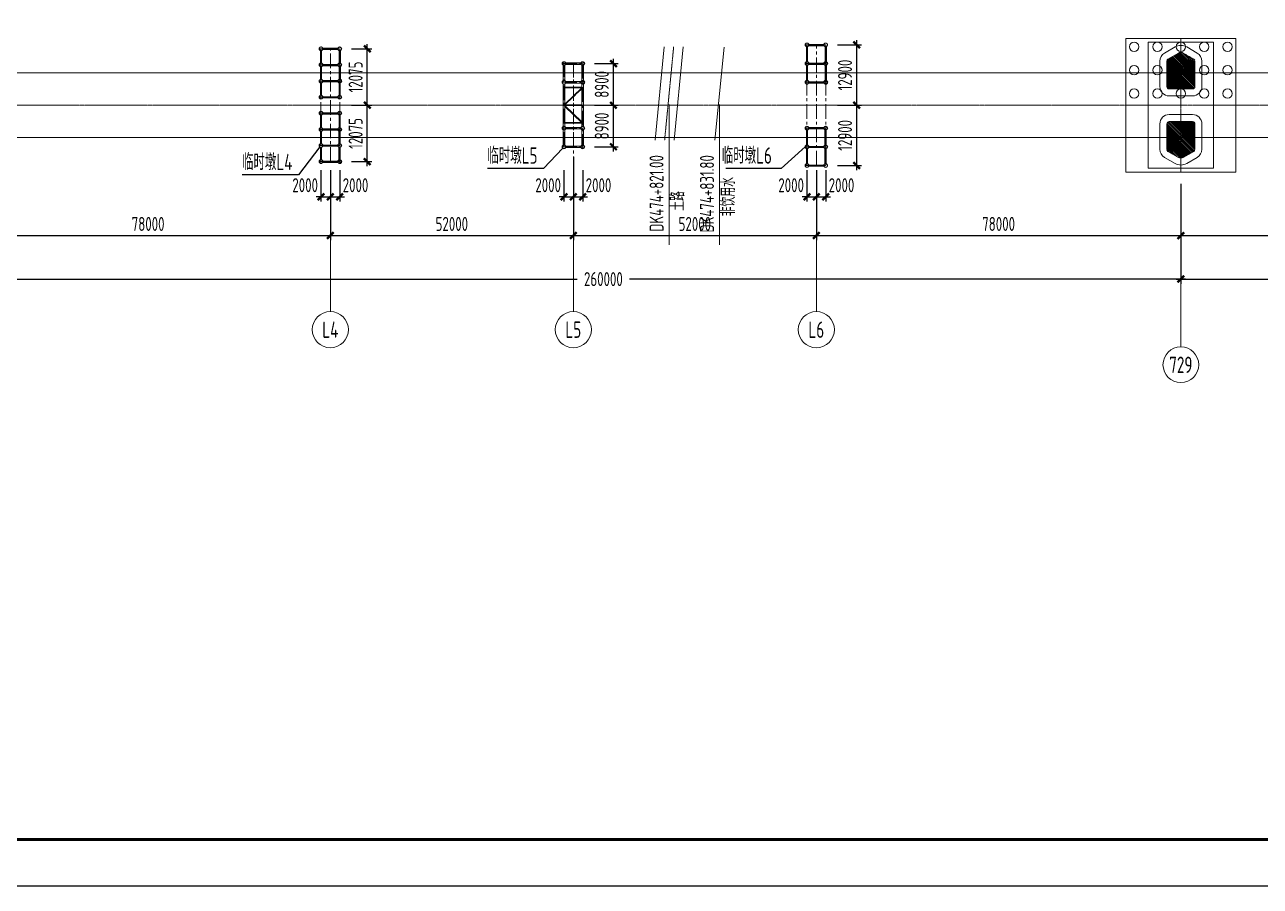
# Model space of a CAD drawing. Extents: x -2876908 to 633791, y -1383861 to 872234.
# Drawn here: x -1131223 to -866821, y 278234 to 462546 of the extents above; entities that cross this region are included whole.
import ezdxf
from ezdxf.enums import TextEntityAlignment as Align

# ---------------------------------------------------------------- set-up
doc = ezdxf.new("R2010")
doc.units = 0
doc.header["$LTSCALE"] = 5
doc.header["$MEASUREMENT"] = 0
doc.linetypes.add('CENTER', pattern=[2, 1.25, -0.25, 0.25, -0.25])
doc.linetypes.add('DASHED', pattern=[0.75, 0.5, -0.25])
doc.layers.get('0').update_dxf_attribs({"linetype": 'CONTINUOUS', "lineweight": 25})
doc.layers.get('DEFPOINTS').update_dxf_attribs({"color": 35, "linetype": 'CONTINUOUS', "lineweight": 13})
for name, color, linetype, lineweight in [('1粗实线', 1, 'CONTINUOUS', 30), ('3中心线', 6, 'CENTER', 18), ('4虚线', 2, 'DASHED', 18), ('5标注', 3, 'CONTINUOUS', 15), ('6文本', 7, 'CONTINUOUS', 15), ('7边界线', 8, 'CONTINUOUS', 15), ('8轮廓线', 4, 'CONTINUOUS', 15), ('DIM', 3, 'CONTINUOUS', 0), ('HFZT', 5, 'CONTINUOUS', 15)]:
    doc.layers.add(name, color=color, linetype=linetype, lineweight=lineweight)
doc.layers.add('M_Prof', color=2, linetype='CONTINUOUS')
doc.styles.add('TSSD_Dimension', font='tssdeng.shx', dxfattribs={"width": 0.7, "bigfont": 'hztxt.shx'})
doc.styles.add('TSSD_NORM', font='tssdeng.shx', dxfattribs={"width": 0.7, "bigfont": 'hztxt.shx'})
doc.dimstyles.new('TSSD_100_100', dxfattribs={"dimtxt": 300, "dimasz": 100, "dimexe": 100, "dimexo": 250, "dimgap": 100, "dimtad": 1, "dimdec": 0, "dimzin": 0, "dimdsep": 46, "dimtxsty": 'TSSD_Dimension', "dimblk": 'ARCHTICK', "dimblk1": 'ARCHTICK', "dimblk2": 'ARCHTICK', "dimcen": 0, "dimdle": 100, "dimclrt": 7, "dimadec": 0, "dimazin": 0, "dimtfac": 1, "dimtdec": 0, "dimtix": 1, "dimtmove": 2, "dimatfit": 3, "dimfxl": 1, "dimtolj": 1, "dimtzin": 0, "dimarcsym": 0})

# ---------------------------------------------------------------- blocks, each defined once
blk = doc.blocks.new('图框')
blk.add_line((81210, -10000), (-1573790, -10000))
at = {"color": 7, "linetype": 'Continuous'}
blk.add_lwpolyline([(-1598790, -10000), (-1598790, 287000), (81210, 287000), (81210, -10000), (-1598790, -10000)], dxfattribs=at)
at = {"layer": '1粗实线', "color": 7, "linetype": 'Continuous', "const_width": 600}
blk.add_lwpolyline([(-1573790, 0), (-1573790, 277000), (71210, 277000), (71210, 0), (-1573790, 0)], dxfattribs=at)
at = {"layer": 'HFZT', "color": 2, "style": 'TSSD_NORM', "width": 0.7}
for tag, height, p in [('比例尺', 2500, (63962, 21000)), ('图号', 2500, (36224, 7000)), ('日期', 2500, (63962, 7000)), ('图名', 4000, (-19528, 4250))]:
    blk.add_attdef(tag, text='', height=height, dxfattribs=at).set_placement(p, align=Align.MIDDLE)
blk = doc.blocks.new('平面图')
at = {"layer": '7边界线', "ltscale": 5}
h = blk.add_hatch(dxfattribs=at)
h.set_pattern_fill('ANSI31', color=256, scale=2000, angle=-90)
h.set_pattern_definition([(315, (-1722605.12, 608318.16), (176.776695, 176.776695), [])])
h.paths.add_polyline_path([(-748295, -4003, 0.4142136), (-748795, -3503), (-753795, -3503, 0.4142136), (-754295, -4003), (-754295, -9437, 0.2679751), (-754045, -9870), (-751795, -11169, 0.2679233), (-750795, -11169), (-748545, -9870, 0.2679492), (-748295, -9437)])
h.paths.add_polyline_path([(-754295, 3997, 0.4142136), (-753795, 3497), (-748795, 3497, 0.4142136), (-748295, 3997), (-748295, 9431, 0.2679492), (-748545, 9864), (-750795, 11163, 0.2679233), (-751795, 11163), (-754045, 9864, 0.2679751), (-754295, 9431)])
at = {"layer": '3中心线'}
for p, q in [((-751295, 14297), (-751295, -14303)), ((-861760, -7453), (-859831, 12453))]:
    blk.add_line(p, q, dxfattribs=at)
blk.add_lwpolyline([(-1432236, 0), (212764, 0)], dxfattribs=at)
at = {"layer": '7边界线'}
for p, q in [((-863769, -7453), (-861840, 12453)), ((-859750, -7453), (-857822, 12453)), ((-850984, -7451), (-849006, 12451)), ((-754795, 11163), (-752545, 12462)), ((-754795, 11163), (-752545, 12462)), ((-754045, 9864), (-751795, 11163)), ((-748545, 9864), (-750795, 11163)), ((-747795, 11163), (-750045, 12462)), ((-747795, 11163), (-750045, 12462)), ((-755795, 9431), (-755795, 3997)), ((-755795, 9431), (-755795, 3997)), ((-754295, 9431), (-754295, 3997)), ((-748295, 9431), (-748295, 3997)), ((-746795, 9431), (-746795, 3997)), ((-746795, 9431), (-746795, 3997)), ((-753795, 3497), (-748795, 3497)), ((-860795, -29874), (-860795, 126)), ((-849995, -29874), (-849995, 126)), ((-753795, 1997), (-748795, 1997)), ((-753795, 1997), (-748795, 1997)), ((-753795, -2003), (-748795, -2003)), ((-753795, -2003), (-748795, -2003)), ((-755795, -9437), (-755795, -4003)), ((-755795, -9437), (-755795, -4003)), ((-754295, -9437), (-754295, -4003)), ((-753795, -3503), (-748795, -3503)), ((-748295, -9437), (-748295, -4003)), ((-746795, -9437), (-746795, -4003)), ((-746795, -9437), (-746795, -4003)), ((-754045, -9870), (-751795, -11169)), ((-748545, -9870), (-750795, -11169)), ((-754795, -11170), (-752545, -12468)), ((-754795, -11170), (-752545, -12468)), ((-747795, -11169), (-750045, -12468)), ((-747795, -11169), (-750045, -12468))]:
    blk.add_line(p, q, dxfattribs=at)
blk.add_lwpolyline([(-763095, 14297), (-763095, -14303), (-739495, -14303), (-739495, 14297), (-763095, 14297)], dxfattribs=at)
blk.add_lwpolyline([(-758295, 13497), (-744295, 13497), (-744295, -13503), (-758295, -13503)], close=True, dxfattribs=at)
for centre in [(-761295, 12497), (-756295, 12497), (-751295, 12497), (-746295, 12497), (-741295, 12497), (-761295, 7497), (-756295, 7497), (-751295, 7497), (-746295, 7497), (-741295, 7497), (-761295, 2497), (-756295, 2497), (-751295, 2497), (-746295, 2497), (-741295, 2497)]:
    blk.add_circle(centre, 1000, dxfattribs=at)
for centre, radius, start, end in [((-753795, 9431), 2000, 119.99446, 180), ((-753795, 9431), 2000, 119.99446, 180), ((-751295, 10297), 2500, 60, 119.99446), ((-751295, 10297), 2500, 60, 119.99446), ((-751295, 10297), 1000, 60, 119.99446), ((-748795, 9431), 2000, 0, 60), ((-753795, 9431), 500, 119.99446, 180), ((-748795, 9431), 500, 0, 60), ((-753795, 3997), 2000, 180, 270), ((-753795, 3997), 2000, 180, 270), ((-753795, 3997), 500, 180, 270), ((-748795, 3997), 500, 270, 0), ((-748795, 3997), 2000, 270, 0), ((-748795, 3997), 2000, 270, 0), ((-753795, -4003), 2000, 90, 180), ((-753795, -4003), 2000, 90, 180), ((-748795, -4003), 2000, 0, 90), ((-748795, -4003), 2000, 0, 90), ((-753795, -4003), 500, 90, 180), ((-748795, -4003), 500, 0, 90), ((-753795, -9437), 2000, 180, 240.00554), ((-753795, -9437), 2000, 180, 240.00554), ((-753795, -9437), 500, 180, 240.00554), ((-748795, -9437), 500, 300, 0), ((-748795, -9437), 2000, 300, 0), ((-748795, -9437), 2000, 300, 0), ((-751295, -10303), 2500, 240.00554, 300), ((-751295, -10303), 2500, 240.00554, 300), ((-751295, -10303), 1000, 240.00554, 300)]:
    blk.add_arc(centre, radius, start, end, dxfattribs=at)
at = {"layer": '8轮廓线'}
for points in [[(-1432236, 6900), (212764, 6900)], [(-1432236, -6900), (212764, -6900)]]:
    blk.add_lwpolyline(points, dxfattribs=at)
at = {"layer": '7边界线', "style": 'TSSD_NORM', "width": 0.7}
for s, p in [('DK474+821.00', (-861095, -10673)), ('DK474+831.80', (-850295, -10673))]:
    blk.add_text(s, height=3000, rotation=90, dxfattribs=at).set_placement(p, align=Align.BOTTOM_RIGHT)
for s, p in [('非饮用水', (-849695, -15371)), ('土路', (-860495, -18384))]:
    blk.add_text(s, height=3000, rotation=90, dxfattribs=at).set_placement(p, align=Align.TOP_RIGHT)
blk = doc.blocks.new('_ArchTick')
at = {"color": 0, "linetype": 'ByBlock', "const_width": 0.5}
blk.add_lwpolyline([(-0.71, -0.71), (0.71, 0.71)], dxfattribs=at)
blk = doc.blocks.new('*D59')
at = {"layer": 'DEFPOINTS', "color": 0, "transparency": 16777216}
for p in [(-1065821, 433802, 40), (-1143821, 431025), (-1065821, 417425)]:
    blk.add_point(p, dxfattribs=at)
at = {"layer": 'DIM', "color": 0, "lineweight": -2, "transparency": 16777216}
for p, q in [((-1065821, 431302), (-1065821, 416425)), ((-1144821, 417425), (-1064821, 417425))]:
    blk.add_line(p, q, dxfattribs=at)
at = {"layer": 'DIM', "color": 0, "linetype": 'ByBlock', "lineweight": -2, "transparency": 16777216}
blk.add_line((-1143821, 428525), (-1143821, 416425), dxfattribs=at)
at = {"layer": 'DIM', "color": 0, "lineweight": -2, "transparency": 16777216, "xscale": 1000, "yscale": 1000, "zscale": 1000, "rotation": 180}
blk.add_blockref('_ArchTick', (-1143821, 417425), dxfattribs=at)
at = {"layer": 'DIM', "color": 0, "lineweight": -2, "transparency": 16777216, "xscale": 1000, "yscale": 1000, "zscale": 1000}
blk.add_blockref('_ArchTick', (-1065821, 417425), dxfattribs=at)
at = {"layer": 'DIM', "color": 7, "transparency": 16777216, "insert": (-1104821, 419925), "char_height": 3000, "attachment_point": 5, "style": 'TSSD_Dimension'}
blk.add_mtext('\\A1;78000', dxfattribs=at)
blk = doc.blocks.new('*D60')
at = {"layer": 'DEFPOINTS', "color": 0, "transparency": 16777216}
for p in [(-1013821, 436802, 40), (-1065821, 433802, 40), (-1013821, 417425)]:
    blk.add_point(p, dxfattribs=at)
at = {"layer": 'DIM', "color": 0, "lineweight": -2, "transparency": 16777216}
for p, q in [((-1013821, 434302), (-1013821, 416425)), ((-1066821, 417425), (-1012821, 417425))]:
    blk.add_line(p, q, dxfattribs=at)
at = {"layer": 'DIM', "color": 0, "linetype": 'ByBlock', "lineweight": -2, "transparency": 16777216}
blk.add_line((-1065821, 431302), (-1065821, 416425), dxfattribs=at)
at = {"layer": 'DIM', "color": 0, "lineweight": -2, "transparency": 16777216, "xscale": 1000, "yscale": 1000, "zscale": 1000, "rotation": 180}
blk.add_blockref('_ArchTick', (-1065821, 417425), dxfattribs=at)
at = {"layer": 'DIM', "color": 0, "lineweight": -2, "transparency": 16777216, "xscale": 1000, "yscale": 1000, "zscale": 1000}
blk.add_blockref('_ArchTick', (-1013821, 417425), dxfattribs=at)
at = {"layer": 'DIM', "color": 7, "transparency": 16777216, "insert": (-1039821, 419925), "char_height": 3000, "attachment_point": 5, "style": 'TSSD_Dimension'}
blk.add_mtext('\\A1;52000', dxfattribs=at)
blk = doc.blocks.new('*D61')
at = {"layer": 'DEFPOINTS', "color": 0, "transparency": 16777216}
for p in [(-1013821, 436802, 40), (-961821, 432305, 40), (-961821, 417425)]:
    blk.add_point(p, dxfattribs=at)
at = {"layer": 'DIM', "color": 0, "linetype": 'ByBlock', "lineweight": -2, "transparency": 16777216}
blk.add_line((-1013821, 434302), (-1013821, 416425), dxfattribs=at)
at = {"layer": 'DIM', "color": 0, "lineweight": -2, "transparency": 16777216}
for p, q in [((-961821, 429805), (-961821, 416425)), ((-1014821, 417425), (-960821, 417425))]:
    blk.add_line(p, q, dxfattribs=at)
at = {"layer": 'DIM', "color": 0, "lineweight": -2, "transparency": 16777216, "xscale": 1000, "yscale": 1000, "zscale": 1000, "rotation": 180}
blk.add_blockref('_ArchTick', (-1013821, 417425), dxfattribs=at)
at = {"layer": 'DIM', "color": 0, "lineweight": -2, "transparency": 16777216, "xscale": 1000, "yscale": 1000, "zscale": 1000}
blk.add_blockref('_ArchTick', (-961821, 417425), dxfattribs=at)
at = {"layer": 'DIM', "color": 7, "transparency": 16777216, "insert": (-987821, 419925), "char_height": 3000, "attachment_point": 5, "style": 'TSSD_Dimension'}
blk.add_mtext('\\A1;52000', dxfattribs=at)
blk = doc.blocks.new('*D62')
at = {"layer": 'DEFPOINTS', "color": 0, "transparency": 16777216}
for p in [(-961821, 432305, 40), (-883821, 431025), (-883821, 417425)]:
    blk.add_point(p, dxfattribs=at)
at = {"layer": 'DIM', "color": 0, "linetype": 'ByBlock', "lineweight": -2, "transparency": 16777216}
blk.add_line((-961821, 429805), (-961821, 416425), dxfattribs=at)
at = {"layer": 'DIM', "color": 0, "lineweight": -2, "transparency": 16777216}
for p, q in [((-883821, 428525), (-883821, 416425)), ((-962821, 417425), (-882821, 417425))]:
    blk.add_line(p, q, dxfattribs=at)
at = {"layer": 'DIM', "color": 0, "lineweight": -2, "transparency": 16777216, "xscale": 1000, "yscale": 1000, "zscale": 1000, "rotation": 180}
blk.add_blockref('_ArchTick', (-961821, 417425), dxfattribs=at)
at = {"layer": 'DIM', "color": 0, "lineweight": -2, "transparency": 16777216, "xscale": 1000, "yscale": 1000, "zscale": 1000}
blk.add_blockref('_ArchTick', (-883821, 417425), dxfattribs=at)
at = {"layer": 'DIM', "color": 7, "transparency": 16777216, "insert": (-922821, 419925), "char_height": 3000, "attachment_point": 5, "style": 'TSSD_Dimension'}
blk.add_mtext('\\A1;78000', dxfattribs=at)
blk = doc.blocks.new('*D63')
at = {"layer": 'DEFPOINTS', "color": 0, "transparency": 16777216}
for p in [(-883821, 431025), (-805821, 432305), (-805821, 417425)]:
    blk.add_point(p, dxfattribs=at)
at = {"layer": 'DIM', "color": 0, "linetype": 'ByBlock', "lineweight": -2, "transparency": 16777216}
blk.add_line((-883821, 428525), (-883821, 416425), dxfattribs=at)
at = {"layer": 'DIM', "color": 0, "lineweight": -2, "transparency": 16777216}
for p, q in [((-805821, 429805), (-805821, 416425)), ((-884821, 417425), (-804821, 417425))]:
    blk.add_line(p, q, dxfattribs=at)
at = {"layer": 'DIM', "color": 0, "lineweight": -2, "transparency": 16777216, "xscale": 1000, "yscale": 1000, "zscale": 1000, "rotation": 180}
blk.add_blockref('_ArchTick', (-883821, 417425), dxfattribs=at)
at = {"layer": 'DIM', "color": 0, "lineweight": -2, "transparency": 16777216, "xscale": 1000, "yscale": 1000, "zscale": 1000}
blk.add_blockref('_ArchTick', (-805821, 417425), dxfattribs=at)
at = {"layer": 'DIM', "color": 7, "transparency": 16777216, "insert": (-844821, 419925), "char_height": 3000, "attachment_point": 5, "style": 'TSSD_Dimension'}
blk.add_mtext('\\A1;78000', dxfattribs=at)
blk = doc.blocks.new('*D78')
at = {"layer": 'DEFPOINTS', "color": 0, "transparency": 16777216}
for p in [(-1143821, 431020), (-883821, 431025), (-883821, 408125)]:
    blk.add_point(p, dxfattribs=at)
at = {"layer": 'DIM', "color": 0, "linetype": 'ByBlock', "lineweight": -2, "transparency": 16777216}
blk.add_line((-1143821, 428520), (-1143821, 407125), dxfattribs=at)
at = {"layer": 'DIM', "color": 0, "lineweight": -2, "transparency": 16777216}
for p, q in [((-883821, 428525), (-883821, 407125)), ((-1144821, 408125), (-1012997, 408125)), ((-882821, 408125), (-1001789, 408125))]:
    blk.add_line(p, q, dxfattribs=at)
at = {"layer": 'DIM', "color": 0, "lineweight": -2, "transparency": 16777216, "xscale": 1000, "yscale": 1000, "zscale": 1000, "rotation": 180}
blk.add_blockref('_ArchTick', (-1143821, 408125), dxfattribs=at)
at = {"layer": 'DIM', "color": 0, "lineweight": -2, "transparency": 16777216, "xscale": 1000, "yscale": 1000, "zscale": 1000}
blk.add_blockref('_ArchTick', (-883821, 408125), dxfattribs=at)
at = {"layer": 'DIM', "color": 7, "transparency": 16777216, "insert": (-1007393, 408125), "char_height": 3000, "attachment_point": 5, "style": 'TSSD_Dimension'}
blk.add_mtext('\\A1;260000', dxfattribs=at)
blk = doc.blocks.new('*D79')
at = {"layer": 'DEFPOINTS', "color": 0, "transparency": 16777216}
for p in [(-883821, 431025), (-623821, 431025), (-623821, 408125)]:
    blk.add_point(p, dxfattribs=at)
at = {"layer": 'DIM', "color": 0, "linetype": 'ByBlock', "lineweight": -2, "transparency": 16777216}
blk.add_line((-883821, 428525), (-883821, 407125), dxfattribs=at)
at = {"layer": 'DIM', "color": 0, "lineweight": -2, "transparency": 16777216}
for p, q in [((-623821, 428525), (-623821, 407125)), ((-884821, 408125), (-752643, 408125)), ((-622821, 408125), (-741435, 408125))]:
    blk.add_line(p, q, dxfattribs=at)
at = {"layer": 'DIM', "color": 0, "lineweight": -2, "transparency": 16777216, "xscale": 1000, "yscale": 1000, "zscale": 1000, "rotation": 180}
blk.add_blockref('_ArchTick', (-883821, 408125), dxfattribs=at)
at = {"layer": 'DIM', "color": 0, "lineweight": -2, "transparency": 16777216, "xscale": 1000, "yscale": 1000, "zscale": 1000}
blk.add_blockref('_ArchTick', (-623821, 408125), dxfattribs=at)
at = {"layer": 'DIM', "color": 7, "transparency": 16777216, "insert": (-747039, 408125), "char_height": 3000, "attachment_point": 5, "style": 'TSSD_Dimension'}
blk.add_mtext('\\A1;260000', dxfattribs=at)
blk = doc.blocks.new('f32r')
blk.add_circle((619330, -13991), 3821)
at = {"layer": '5标注'}
blk.add_line((619330, 3400), (619330, -10170), dxfattribs=at)
at = {"layer": '6文本', "style": 'TSSD_NORM', "width": 0.7}
blk.add_text('729', height=3500, dxfattribs=at).set_placement((619330, -14005), align=Align.MIDDLE_CENTER)
blk = doc.blocks.new('F3T')
at = {"layer": '5标注'}
for p, q in [((-996808, 14863), (-996808, -408)), ((-944808, 14863), (-944808, -408)), ((-892808, 14863), (-892808, -408))]:
    blk.add_line(p, q, dxfattribs=at)
for centre in [(-996808, -4271), (-944808, -4271), (-892808, -4271)]:
    blk.add_circle(centre, 3863, dxfattribs=at)
at = {"layer": '5标注', "style": 'TSSD_NORM', "width": 0.7}
for s, p in [('L4', (-996808, -4278)), ('L5', (-944808, -4278)), ('L6', (-892808, -4278))]:
    blk.add_text(s, height=3500, dxfattribs=at).set_placement(p, align=Align.MIDDLE_CENTER)
blk = doc.blocks.new('*D1831')
at = {"layer": 'DEFPOINTS', "color": 0, "transparency": 16777216}
for p in [(-1015821, 433928), (-1013821, 433928), (-1013821, 425712)]:
    blk.add_point(p, dxfattribs=at)
at = {"layer": 'DIM', "color": 0, "linetype": 'ByBlock', "lineweight": -2, "transparency": 16777216}
blk.add_line((-1015821, 431428), (-1015821, 424712), dxfattribs=at)
at = {"layer": 'DIM', "color": 0, "lineweight": -2, "transparency": 16777216}
for p, q in [((-1013821, 431428), (-1013821, 424712)), ((-1015821, 425712), (-1016821, 425712)), ((-1015821, 425712), (-1013821, 425712)), ((-1013821, 425712), (-1012821, 425712))]:
    blk.add_line(p, q, dxfattribs=at)
at = {"layer": 'DIM', "color": 0, "lineweight": -2, "transparency": 16777216, "xscale": 1000, "yscale": 1000, "zscale": 1000}
blk.add_blockref('_ArchTick', (-1015821, 425712), dxfattribs=at)
at = {"layer": 'DIM', "color": 0, "lineweight": -2, "transparency": 16777216, "xscale": 1000, "yscale": 1000, "zscale": 1000, "rotation": 180}
blk.add_blockref('_ArchTick', (-1013821, 425712), dxfattribs=at)
at = {"layer": 'DIM', "color": 7, "transparency": 16777216, "insert": (-1019210, 428212), "char_height": 3000, "attachment_point": 5, "style": 'TSSD_Dimension'}
blk.add_mtext('\\A1;2000', dxfattribs=at)
blk = doc.blocks.new('*D1832')
at = {"layer": 'DEFPOINTS', "color": 0, "transparency": 16777216}
for p in [(-1013821, 433928), (-1011821, 433928), (-1011821, 425712)]:
    blk.add_point(p, dxfattribs=at)
at = {"layer": 'DIM', "color": 0, "linetype": 'ByBlock', "lineweight": -2, "transparency": 16777216}
blk.add_line((-1013821, 431428), (-1013821, 424712), dxfattribs=at)
at = {"layer": 'DIM', "color": 0, "lineweight": -2, "transparency": 16777216}
for p, q in [((-1011821, 431428), (-1011821, 424712)), ((-1014821, 425712), (-1010821, 425712))]:
    blk.add_line(p, q, dxfattribs=at)
at = {"layer": 'DIM', "color": 0, "lineweight": -2, "transparency": 16777216, "xscale": 1000, "yscale": 1000, "zscale": 1000, "rotation": 180}
blk.add_blockref('_ArchTick', (-1013821, 425712), dxfattribs=at)
at = {"layer": 'DIM', "color": 0, "lineweight": -2, "transparency": 16777216, "xscale": 1000, "yscale": 1000, "zscale": 1000}
blk.add_blockref('_ArchTick', (-1011821, 425712), dxfattribs=at)
at = {"layer": 'DIM', "color": 7, "transparency": 16777216, "insert": (-1008433, 428212), "char_height": 3000, "attachment_point": 5, "style": 'TSSD_Dimension'}
blk.add_mtext('\\A1;2000', dxfattribs=at)
blk = doc.blocks.new('*D1838')
at = {"layer": 'DEFPOINTS', "color": 0, "transparency": 16777216}
for p in [(-1011821, 445328), (-1005233, 445328), (-1011821, 436428)]:
    blk.add_point(p, dxfattribs=at)
at = {"layer": 'DIM', "color": 0, "lineweight": -2, "transparency": 16777216}
for p, q in [((-1009321, 445328), (-1004233, 445328)), ((-1005233, 435428), (-1005233, 446328))]:
    blk.add_line(p, q, dxfattribs=at)
at = {"layer": 'DIM', "color": 0, "linetype": 'ByBlock', "lineweight": -2, "transparency": 16777216}
blk.add_line((-1009321, 436428), (-1004233, 436428), dxfattribs=at)
at = {"layer": 'DIM', "color": 0, "lineweight": -2, "transparency": 16777216, "xscale": 1000, "yscale": 1000, "zscale": 1000}
for p, rotation in [((-1005233, 445328), 90), ((-1005233, 436428), 270)]:
    blk.add_blockref('_ArchTick', p, dxfattribs=dict(at, rotation=rotation))
at = {"layer": 'DIM', "color": 7, "transparency": 16777216, "insert": (-1007733, 440878), "char_height": 3000, "attachment_point": 5, "rotation": 90, "style": 'TSSD_Dimension'}
blk.add_mtext('\\A1;8900', dxfattribs=at)
blk = doc.blocks.new('*D1839')
at = {"layer": 'DEFPOINTS', "color": 0, "transparency": 16777216}
for p in [(-1011821, 454228), (-1005233, 454228), (-1011821, 445328)]:
    blk.add_point(p, dxfattribs=at)
at = {"layer": 'DIM', "color": 0, "lineweight": -2, "transparency": 16777216}
for p, q in [((-1005233, 444328), (-1005233, 455228)), ((-1009321, 454228), (-1004233, 454228))]:
    blk.add_line(p, q, dxfattribs=at)
at = {"layer": 'DIM', "color": 0, "linetype": 'ByBlock', "lineweight": -2, "transparency": 16777216}
blk.add_line((-1009321, 445328), (-1004233, 445328), dxfattribs=at)
at = {"layer": 'DIM', "color": 0, "lineweight": -2, "transparency": 16777216, "xscale": 1000, "yscale": 1000, "zscale": 1000}
for p, rotation in [((-1005233, 454228), 90), ((-1005233, 445328), 270)]:
    blk.add_blockref('_ArchTick', p, dxfattribs=dict(at, rotation=rotation))
at = {"layer": 'DIM', "color": 7, "transparency": 16777216, "insert": (-1007733, 449778), "char_height": 3000, "attachment_point": 5, "rotation": 90, "style": 'TSSD_Dimension'}
blk.add_mtext('\\A1;8900', dxfattribs=at)
blk = doc.blocks.new('*D1857')
at = {"layer": 'DEFPOINTS', "color": 0, "transparency": 16777216}
for p in [(-959821, 445328), (-953183, 445328), (-959821, 432428)]:
    blk.add_point(p, dxfattribs=at)
at = {"layer": 'DIM', "color": 0, "lineweight": -2, "transparency": 16777216}
for p, q in [((-957321, 445328), (-952183, 445328)), ((-953183, 431428), (-953183, 446328))]:
    blk.add_line(p, q, dxfattribs=at)
at = {"layer": 'DIM', "color": 0, "linetype": 'ByBlock', "lineweight": -2, "transparency": 16777216}
blk.add_line((-957321, 432428), (-952183, 432428), dxfattribs=at)
at = {"layer": 'DIM', "color": 0, "lineweight": -2, "transparency": 16777216, "xscale": 1000, "yscale": 1000, "zscale": 1000}
for p, rotation in [((-953183, 445328), 90), ((-953183, 432428), 270)]:
    blk.add_blockref('_ArchTick', p, dxfattribs=dict(at, rotation=rotation))
at = {"layer": 'DIM', "color": 7, "transparency": 16777216, "insert": (-955683, 438878), "char_height": 3000, "attachment_point": 5, "rotation": 90, "style": 'TSSD_Dimension'}
blk.add_mtext('\\A1;12900', dxfattribs=at)
blk = doc.blocks.new('*D1858')
at = {"layer": 'DEFPOINTS', "color": 0, "transparency": 16777216}
for p in [(-959821, 458228), (-953183, 458228), (-959821, 445328)]:
    blk.add_point(p, dxfattribs=at)
at = {"layer": 'DIM', "color": 0, "lineweight": -2, "transparency": 16777216}
for p, q in [((-957321, 458228), (-952183, 458228)), ((-953183, 444328), (-953183, 459228))]:
    blk.add_line(p, q, dxfattribs=at)
at = {"layer": 'DIM', "color": 0, "linetype": 'ByBlock', "lineweight": -2, "transparency": 16777216}
blk.add_line((-957321, 445328), (-952183, 445328), dxfattribs=at)
at = {"layer": 'DIM', "color": 0, "lineweight": -2, "transparency": 16777216, "xscale": 1000, "yscale": 1000, "zscale": 1000}
for p, rotation in [((-953183, 458228), 90), ((-953183, 445328), 270)]:
    blk.add_blockref('_ArchTick', p, dxfattribs=dict(at, rotation=rotation))
at = {"layer": 'DIM', "color": 7, "transparency": 16777216, "insert": (-955683, 451778), "char_height": 3000, "attachment_point": 5, "rotation": 90, "style": 'TSSD_Dimension'}
blk.add_mtext('\\A1;12900', dxfattribs=at)
blk = doc.blocks.new('*D1859')
at = {"layer": 'DEFPOINTS', "color": 0, "transparency": 16777216}
for p in [(-963821, 433928), (-961821, 433928), (-961821, 425712)]:
    blk.add_point(p, dxfattribs=at)
at = {"layer": 'DIM', "color": 0, "linetype": 'ByBlock', "lineweight": -2, "transparency": 16777216}
blk.add_line((-963821, 431428), (-963821, 424712), dxfattribs=at)
at = {"layer": 'DIM', "color": 0, "lineweight": -2, "transparency": 16777216}
for p, q in [((-961821, 431428), (-961821, 424712)), ((-963821, 425712), (-964821, 425712)), ((-963821, 425712), (-961821, 425712)), ((-961821, 425712), (-960821, 425712))]:
    blk.add_line(p, q, dxfattribs=at)
at = {"layer": 'DIM', "color": 0, "lineweight": -2, "transparency": 16777216, "xscale": 1000, "yscale": 1000, "zscale": 1000}
blk.add_blockref('_ArchTick', (-963821, 425712), dxfattribs=at)
at = {"layer": 'DIM', "color": 0, "lineweight": -2, "transparency": 16777216, "xscale": 1000, "yscale": 1000, "zscale": 1000, "rotation": 180}
blk.add_blockref('_ArchTick', (-961821, 425712), dxfattribs=at)
at = {"layer": 'DIM', "color": 7, "transparency": 16777216, "insert": (-967210, 428212), "char_height": 3000, "attachment_point": 5, "style": 'TSSD_Dimension'}
blk.add_mtext('\\A1;2000', dxfattribs=at)
blk = doc.blocks.new('*D1860')
at = {"layer": 'DEFPOINTS', "color": 0, "transparency": 16777216}
for p in [(-961821, 433928), (-959821, 433928), (-959821, 425712)]:
    blk.add_point(p, dxfattribs=at)
at = {"layer": 'DIM', "color": 0, "linetype": 'ByBlock', "lineweight": -2, "transparency": 16777216}
blk.add_line((-961821, 431428), (-961821, 424712), dxfattribs=at)
at = {"layer": 'DIM', "color": 0, "lineweight": -2, "transparency": 16777216}
for p, q in [((-959821, 431428), (-959821, 424712)), ((-962821, 425712), (-958821, 425712))]:
    blk.add_line(p, q, dxfattribs=at)
at = {"layer": 'DIM', "color": 0, "lineweight": -2, "transparency": 16777216, "xscale": 1000, "yscale": 1000, "zscale": 1000, "rotation": 180}
blk.add_blockref('_ArchTick', (-961821, 425712), dxfattribs=at)
at = {"layer": 'DIM', "color": 0, "lineweight": -2, "transparency": 16777216, "xscale": 1000, "yscale": 1000, "zscale": 1000}
blk.add_blockref('_ArchTick', (-959821, 425712), dxfattribs=at)
at = {"layer": 'DIM', "color": 7, "transparency": 16777216, "insert": (-956433, 428212), "char_height": 3000, "attachment_point": 5, "style": 'TSSD_Dimension'}
blk.add_mtext('\\A1;2000', dxfattribs=at)
blk = doc.blocks.new('*D1861')
at = {"layer": 'DEFPOINTS', "color": 0, "transparency": 16777216}
for p in [(-1067821, 433928), (-1065821, 433928), (-1065821, 425712)]:
    blk.add_point(p, dxfattribs=at)
at = {"layer": 'DIM', "color": 0, "linetype": 'ByBlock', "lineweight": -2, "transparency": 16777216}
blk.add_line((-1067821, 431428), (-1067821, 424712), dxfattribs=at)
at = {"layer": 'DIM', "color": 0, "lineweight": -2, "transparency": 16777216}
for p, q in [((-1065821, 431428), (-1065821, 424712)), ((-1067821, 425712), (-1068821, 425712)), ((-1067821, 425712), (-1065821, 425712)), ((-1065821, 425712), (-1064821, 425712))]:
    blk.add_line(p, q, dxfattribs=at)
at = {"layer": 'DIM', "color": 0, "lineweight": -2, "transparency": 16777216, "xscale": 1000, "yscale": 1000, "zscale": 1000}
blk.add_blockref('_ArchTick', (-1067821, 425712), dxfattribs=at)
at = {"layer": 'DIM', "color": 0, "lineweight": -2, "transparency": 16777216, "xscale": 1000, "yscale": 1000, "zscale": 1000, "rotation": 180}
blk.add_blockref('_ArchTick', (-1065821, 425712), dxfattribs=at)
at = {"layer": 'DIM', "color": 7, "transparency": 16777216, "insert": (-1071210, 428212), "char_height": 3000, "attachment_point": 5, "style": 'TSSD_Dimension'}
blk.add_mtext('\\A1;2000', dxfattribs=at)
blk = doc.blocks.new('*D1862')
at = {"layer": 'DEFPOINTS', "color": 0, "transparency": 16777216}
for p in [(-1065821, 433928), (-1063821, 433928), (-1063821, 425712)]:
    blk.add_point(p, dxfattribs=at)
at = {"layer": 'DIM', "color": 0, "linetype": 'ByBlock', "lineweight": -2, "transparency": 16777216}
blk.add_line((-1065821, 431428), (-1065821, 424712), dxfattribs=at)
at = {"layer": 'DIM', "color": 0, "lineweight": -2, "transparency": 16777216}
for p, q in [((-1063821, 431428), (-1063821, 424712)), ((-1066821, 425712), (-1062821, 425712))]:
    blk.add_line(p, q, dxfattribs=at)
at = {"layer": 'DIM', "color": 0, "lineweight": -2, "transparency": 16777216, "xscale": 1000, "yscale": 1000, "zscale": 1000, "rotation": 180}
blk.add_blockref('_ArchTick', (-1065821, 425712), dxfattribs=at)
at = {"layer": 'DIM', "color": 0, "lineweight": -2, "transparency": 16777216, "xscale": 1000, "yscale": 1000, "zscale": 1000}
blk.add_blockref('_ArchTick', (-1063821, 425712), dxfattribs=at)
at = {"layer": 'DIM', "color": 7, "transparency": 16777216, "insert": (-1060433, 428212), "char_height": 3000, "attachment_point": 5, "style": 'TSSD_Dimension'}
blk.add_mtext('\\A1;2000', dxfattribs=at)
blk = doc.blocks.new('*D1863')
at = {"layer": 'DEFPOINTS', "color": 0, "transparency": 16777216}
for p in [(-1063821, 445328), (-1057914, 445328), (-1063821, 433253)]:
    blk.add_point(p, dxfattribs=at)
at = {"layer": 'DIM', "color": 0, "lineweight": -2, "transparency": 16777216}
for p, q in [((-1061321, 445328), (-1056914, 445328)), ((-1057914, 432253), (-1057914, 446328))]:
    blk.add_line(p, q, dxfattribs=at)
at = {"layer": 'DIM', "color": 0, "linetype": 'ByBlock', "lineweight": -2, "transparency": 16777216}
blk.add_line((-1061321, 433253), (-1056914, 433253), dxfattribs=at)
at = {"layer": 'DIM', "color": 0, "lineweight": -2, "transparency": 16777216, "xscale": 1000, "yscale": 1000, "zscale": 1000}
for p, rotation in [((-1057914, 445328), 90), ((-1057914, 433253), 270)]:
    blk.add_blockref('_ArchTick', p, dxfattribs=dict(at, rotation=rotation))
at = {"layer": 'DIM', "color": 7, "transparency": 16777216, "insert": (-1060414, 439290), "char_height": 3000, "attachment_point": 5, "rotation": 90, "style": 'TSSD_Dimension'}
blk.add_mtext('\\A1;12075', dxfattribs=at)
blk = doc.blocks.new('*D1864')
at = {"layer": 'DEFPOINTS', "color": 0, "transparency": 16777216}
for p in [(-1063821, 457403), (-1057914, 457403), (-1063821, 445328)]:
    blk.add_point(p, dxfattribs=at)
at = {"layer": 'DIM', "color": 0, "lineweight": -2, "transparency": 16777216}
for p, q in [((-1057914, 444328), (-1057914, 458403)), ((-1061321, 457403), (-1056914, 457403))]:
    blk.add_line(p, q, dxfattribs=at)
at = {"layer": 'DIM', "color": 0, "linetype": 'ByBlock', "lineweight": -2, "transparency": 16777216}
blk.add_line((-1061321, 445328), (-1056914, 445328), dxfattribs=at)
at = {"layer": 'DIM', "color": 0, "lineweight": -2, "transparency": 16777216, "xscale": 1000, "yscale": 1000, "zscale": 1000}
for p, rotation in [((-1057914, 457403), 90), ((-1057914, 445328), 270)]:
    blk.add_blockref('_ArchTick', p, dxfattribs=dict(at, rotation=rotation))
at = {"layer": 'DIM', "color": 7, "transparency": 16777216, "insert": (-1060414, 451365), "char_height": 3000, "attachment_point": 5, "rotation": 90, "style": 'TSSD_Dimension'}
blk.add_mtext('\\A1;12075', dxfattribs=at)

msp = doc.modelspace()

# ---------------------------------------------------------------- linework, layer by layer
at = {"layer": '3中心线', "ltscale": 500}
for p, q in [((-1067821.088, 432852.77), (-1067821.088, 457802.77)), ((-1063821.088, 432852.77), (-1063821.088, 457802.77)), ((-964221.088, 458227.767), (-959421.088, 458227.767)), ((-963821.088, 432427.773), (-963821.088, 458227.767)), ((-961821.088, 432427.773), (-961821.088, 458227.767)), ((-959821.088, 432427.773), (-959821.088, 458227.767)), ((-1068221.088, 457402.77), (-1063421.088, 457402.77)), ((-1065821.088, 433252.77), (-1065821.088, 457402.77)), ((-1068221.088, 453952.77), (-1063421.088, 453952.77)), ((-1016221.088, 454227.767), (-1011421.088, 454227.767)), ((-1015821.088, 436427.773), (-1015821.088, 454627.767)), ((-1013821.088, 411240.199), (-1013821.088, 454227.767)), ((-1013821.088, 436427.773), (-1013821.088, 454227.767)), ((-1011821.088, 436027.773), (-1011821.088, 454627.767)), ((-964221.088, 454227.767), (-959421.088, 454227.767)), ((-1068221.088, 450502.77), (-1063421.088, 450502.77)), ((-1016221.088, 450227.767), (-1011421.088, 450227.767)), ((-964221.088, 450227.767), (-959421.088, 450227.767)), ((-1068221.088, 447052.77), (-1063421.088, 447052.77)), ((-1011821.088, 449127.767), (-1015821.088, 449127.767)), ((-1015821.088, 445327.77), (-1011821.088, 449127.767)), ((-1011821.088, 445327.77), (-1015821.088, 445327.77)), ((-1011821.088, 441527.773), (-1015821.088, 445327.77)), ((-1015821.088, 445327.77), (-1011821.088, 445327.77)), ((-1068221.088, 443602.77), (-1063421.088, 443602.77)), ((-1068221.088, 440152.77), (-1063421.088, 440152.77)), ((-1016221.088, 440427.773), (-1011421.088, 440427.773)), ((-1011821.088, 441527.773), (-1015821.088, 441527.773)), ((-964221.088, 440427.773), (-959421.088, 440427.773)), ((-1068221.088, 436702.77), (-1063421.088, 436702.77)), ((-1016221.088, 436427.773), (-1011421.088, 436427.773)), ((-964221.088, 436427.773), (-959421.088, 436427.773)), ((-1068221.088, 433252.77), (-1063421.088, 433252.77)), ((-964221.088, 432427.773), (-959421.088, 432427.773))]:
    msp.add_line(p, q, dxfattribs=at)
at = {"layer": '4虚线', "ltscale": 500}
for p, q in [((-1067431.577, 457493.77), (-1064210.599, 457493.77)), ((-963912.088, 457838.256), (-963912.088, 454617.278)), ((-963730.088, 457838.256), (-963730.088, 454617.278)), ((-963431.577, 458318.767), (-960210.599, 458318.767)), ((-963431.577, 458136.767), (-960210.599, 458136.767)), ((-959912.088, 457838.256), (-959912.088, 454617.278)), ((-959730.088, 457838.256), (-959730.088, 454617.278)), ((-1067912.088, 457013.259), (-1067912.088, 454342.281)), ((-1067730.088, 457013.259), (-1067730.088, 454342.281)), ((-1067431.577, 457311.77), (-1064210.599, 457311.77)), ((-1063912.088, 457013.259), (-1063912.088, 454342.281)), ((-1063730.088, 457013.259), (-1063730.088, 454342.281)), ((-1067912.088, 453563.259), (-1067912.088, 450892.281)), ((-1067730.088, 453563.259), (-1067730.088, 450892.281)), ((-1067431.577, 454043.77), (-1064210.599, 454043.77)), ((-1067431.577, 453861.77), (-1064210.599, 453861.77)), ((-1063912.088, 453563.259), (-1063912.088, 450892.281)), ((-1063730.088, 453563.259), (-1063730.088, 450892.281)), ((-1015975.588, 450596.725), (-1015975.588, 453858.809)), ((-1015666.588, 450596.725), (-1015666.588, 453858.809)), ((-1012190.045, 454382.267), (-1015452.13, 454382.267)), ((-1012190.045, 454073.267), (-1015452.13, 454073.267)), ((-1011975.588, 450596.725), (-1011975.588, 453858.809)), ((-1011666.588, 450596.725), (-1011666.588, 453858.809)), ((-963912.088, 453838.256), (-963912.088, 450617.278)), ((-963730.088, 453838.256), (-963730.088, 450617.278)), ((-963431.577, 454318.767), (-960210.599, 454318.767)), ((-963431.577, 454136.767), (-960210.599, 454136.767)), ((-959912.088, 453838.256), (-959912.088, 450617.278)), ((-959730.088, 453838.256), (-959730.088, 450617.278)), ((-1067912.088, 450113.259), (-1067912.088, 447442.281)), ((-1067730.088, 450113.259), (-1067730.088, 447442.281)), ((-1067431.577, 450593.77), (-1064210.599, 450593.77)), ((-1067431.577, 450411.77), (-1064210.599, 450411.77)), ((-1063912.088, 450113.259), (-1063912.088, 447442.281)), ((-1063730.088, 450113.259), (-1063730.088, 447442.281)), ((-1015975.588, 440796.731), (-1015975.588, 449858.809)), ((-1015666.588, 440796.731), (-1015666.588, 449858.809)), ((-1012190.045, 450382.267), (-1015452.13, 450382.267)), ((-1012190.045, 450073.267), (-1015452.13, 450073.267)), ((-1011975.588, 440796.731), (-1011975.588, 449858.809)), ((-1011666.588, 440796.731), (-1011666.588, 449858.809)), ((-963431.577, 450318.767), (-960210.599, 450318.767)), ((-963431.577, 450136.767), (-960210.599, 450136.767)), ((-1067431.577, 447143.77), (-1064210.599, 447143.77)), ((-1067431.577, 446961.77), (-1064210.599, 446961.77)), ((-1011983.588, 449188.267), (-1015658.588, 449188.267)), ((-1011983.588, 449067.267), (-1015658.588, 449067.267)), ((-1015658.588, 445565.593), (-1011983.588, 449056.84)), ((-1015658.588, 445398.697), (-1011983.588, 448889.944)), ((-1011983.588, 445388.27), (-1015658.588, 445388.27)), ((-1011983.588, 445267.27), (-1015658.588, 445267.27)), ((-1011983.588, 441765.596), (-1015658.588, 445256.844)), ((-1011983.588, 441598.7), (-1015658.588, 445089.947)), ((-1067912.088, 440542.281), (-1067912.088, 443213.259)), ((-1067730.088, 440542.281), (-1067730.088, 443213.259)), ((-1067431.577, 443693.77), (-1064210.599, 443693.77)), ((-1067431.577, 443511.77), (-1064210.599, 443511.77)), ((-1063912.088, 440542.281), (-1063912.088, 443213.259)), ((-1063730.088, 440542.281), (-1063730.088, 443213.259)), ((-1011983.588, 441588.273), (-1015658.588, 441588.273)), ((-1067912.088, 437092.281), (-1067912.088, 439763.259)), ((-1067730.088, 437092.281), (-1067730.088, 439763.259)), ((-1067431.577, 440243.77), (-1064210.599, 440243.77)), ((-1067431.577, 440061.77), (-1064210.599, 440061.77)), ((-1063912.088, 437092.281), (-1063912.088, 439763.259)), ((-1063730.088, 437092.281), (-1063730.088, 439763.259)), ((-1015975.588, 436796.731), (-1015975.588, 440058.816)), ((-1015666.588, 436796.731), (-1015666.588, 440058.816)), ((-1011983.588, 441467.273), (-1015658.588, 441467.273)), ((-1012190.045, 440582.273), (-1015452.13, 440582.273)), ((-1012190.045, 440273.273), (-1015452.13, 440273.273)), ((-1011975.588, 436796.731), (-1011975.588, 439950.94)), ((-1011666.588, 436796.731), (-1011666.588, 440058.816)), ((-963912.088, 436817.284), (-963912.088, 440038.262)), ((-963730.088, 436817.284), (-963730.088, 440038.262)), ((-963431.577, 440518.773), (-960210.599, 440518.773)), ((-963431.577, 440336.773), (-960210.599, 440336.773)), ((-959912.088, 436817.284), (-959912.088, 440038.262)), ((-959730.088, 436817.284), (-959730.088, 440038.262)), ((-1067912.088, 433642.281), (-1067912.088, 436313.259)), ((-1067730.088, 433642.281), (-1067730.088, 436313.259)), ((-1067431.577, 436793.77), (-1064210.599, 436793.77)), ((-1067431.577, 436611.77), (-1064210.599, 436611.77)), ((-1063912.088, 433642.281), (-1063912.088, 436313.259)), ((-1063730.088, 433642.281), (-1063730.088, 436313.259)), ((-1012190.045, 436582.273), (-1015452.13, 436582.273)), ((-1012190.045, 436273.273), (-1015452.13, 436273.273)), ((-963431.577, 436518.773), (-960210.599, 436518.773)), ((-963431.577, 436336.773), (-960210.599, 436336.773)), ((-963912.088, 432817.284), (-963912.088, 436038.262)), ((-963730.088, 432817.284), (-963730.088, 436038.262)), ((-959912.088, 432817.284), (-959912.088, 436038.262)), ((-959730.088, 432817.284), (-959730.088, 436038.262)), ((-1067431.577, 433343.77), (-1064210.599, 433343.77)), ((-1067431.577, 433161.77), (-1064210.599, 433161.77)), ((-963431.577, 432518.773), (-960210.599, 432518.773)), ((-963431.577, 432336.773), (-960210.599, 432336.773))]:
    msp.add_line(p, q, dxfattribs=at)
for centre in [(-1067821.088, 457402.77), (-963821.088, 458227.767), (-959821.088, 458227.767), (-1067821.088, 453952.77), (-1015821.088, 454227.767), (-963821.088, 454227.767), (-1067821.088, 450502.77), (-1015821.088, 450227.767), (-963821.088, 450227.767), (-1067821.088, 447052.77), (-1067821.088, 443602.77), (-1067821.088, 440152.77), (-1015821.088, 440427.773), (-963821.088, 440427.773), (-1067821.088, 436702.77), (-1015821.088, 436427.773), (-963821.088, 436427.773), (-1067821.088, 433252.77), (-963821.088, 432427.773), (-959821.088, 432427.773)]:
    msp.add_circle(centre, 384, dxfattribs=at)
at = {"layer": '8轮廓线'}
for p, q in [((-963918.088, 457839.706), (-963918.088, 454615.828)), ((-963724.088, 457839.706), (-963724.088, 454615.828)), ((-1067918.088, 457014.71), (-1067918.088, 454340.831)), ((-1067724.088, 457014.71), (-1067724.088, 454340.831)), ((-1067918.088, 453564.71), (-1067918.088, 450890.831)), ((-1067724.088, 453564.71), (-1067724.088, 450890.831)), ((-1015983.588, 450593.272), (-1015983.588, 453862.262)), ((-1015658.588, 450593.272), (-1015658.588, 453862.262)), ((-1012186.593, 454390.267), (-1015455.583, 454390.267)), ((-1012186.593, 454065.267), (-1015455.583, 454065.267)), ((-1011983.588, 450593.272), (-1011983.588, 453862.262)), ((-1011658.588, 450593.272), (-1011658.588, 453862.262)), ((-963918.088, 453839.706), (-963918.088, 450615.828)), ((-963724.088, 453839.706), (-963724.088, 450615.828)), ((-1067918.088, 450114.71), (-1067918.088, 447440.831)), ((-1067724.088, 450114.71), (-1067724.088, 447440.831)), ((-1063918.088, 450114.71), (-1063918.088, 447440.831)), ((-1063724.088, 450114.71), (-1063724.088, 447440.831)), ((-1015983.588, 440793.278), (-1015983.588, 449862.262)), ((-1015658.588, 440793.278), (-1015658.588, 449862.262)), ((-1012186.593, 450390.267), (-1015455.583, 450390.267)), ((-1012186.593, 450065.267), (-1015455.583, 450065.267)), ((-1011983.588, 440793.278), (-1011983.588, 449862.262)), ((-1011658.588, 440793.278), (-1011658.588, 449862.262)), ((-1011983.588, 449194.267), (-1015658.588, 449194.267)), ((-1015658.588, 445573.869), (-1011983.588, 449065.116)), ((-1011983.588, 449061.267), (-1015658.588, 449061.267)), ((-1015658.588, 445390.421), (-1011983.588, 448881.668)), ((-1011983.588, 445394.27), (-1015658.588, 445394.27)), ((-1011983.588, 441773.872), (-1015658.588, 445265.119)), ((-1011983.588, 445261.27), (-1015658.588, 445261.27)), ((-1011983.588, 441590.424), (-1015658.588, 445081.671)), ((-1067918.088, 440540.831), (-1067918.088, 443214.71)), ((-1067724.088, 440540.831), (-1067724.088, 443214.71)), ((-1063918.088, 440540.831), (-1063918.088, 443214.71)), ((-1063724.088, 440540.831), (-1063724.088, 443214.71)), ((-1011983.588, 441594.273), (-1015658.588, 441594.273)), ((-1067918.088, 437090.831), (-1067918.088, 439764.71)), ((-1067724.088, 437090.831), (-1067724.088, 439764.71)), ((-1015983.588, 436793.278), (-1015983.588, 440062.268)), ((-1011983.588, 441461.273), (-1015658.588, 441461.273)), ((-1015658.588, 436793.278), (-1015658.588, 440062.268)), ((-1012186.593, 440590.273), (-1015455.583, 440590.273)), ((-1012186.593, 440265.273), (-1015455.583, 440265.273)), ((-1011983.588, 436793.278), (-1011983.588, 439940.273)), ((-1011658.588, 436793.278), (-1011658.588, 440062.268)), ((-963918.088, 436815.834), (-963918.088, 440039.713)), ((-963724.088, 436815.834), (-963724.088, 440039.713)), ((-1067918.088, 433640.831), (-1067918.088, 436314.71)), ((-1067724.088, 433640.831), (-1067724.088, 436314.71)), ((-1012186.593, 436590.273), (-1015455.583, 436590.273)), ((-1012186.593, 436265.273), (-1015455.583, 436265.273)), ((-963918.088, 432815.834), (-963918.088, 436039.713)), ((-963724.088, 432815.834), (-963724.088, 436039.713))]:
    msp.add_line(p, q, dxfattribs=at)
for centre in [(-1067821.088, 457402.77), (-1063821.088, 457402.77), (-963821.088, 458227.767), (-959821.088, 458227.767), (-1067821.088, 453952.77), (-1063821.088, 453952.77), (-1015821.088, 454227.767), (-1011821.088, 454227.767), (-963821.088, 454227.767), (-959821.088, 454227.767), (-1067821.088, 450502.77), (-1063821.088, 450502.77), (-1015821.088, 450227.767), (-1011821.088, 450227.767), (-963821.088, 450227.767), (-959821.088, 450227.767), (-1067821.088, 447052.77), (-1063821.088, 447052.77), (-1067821.088, 443602.77), (-1063821.088, 443602.77), (-1067821.088, 440152.77), (-1063821.088, 440152.77), (-1015821.088, 440427.773), (-1011821.088, 440427.773), (-963821.088, 440427.773), (-959821.088, 440427.773), (-1067821.088, 436702.77), (-1063821.088, 436702.77), (-1015821.088, 436427.773), (-1011821.088, 436427.773), (-963821.088, 436427.773), (-959821.088, 436427.773), (-1067821.088, 433252.77), (-1063821.088, 433252.77), (-963821.088, 432427.773), (-959821.088, 432427.773)]:
    msp.add_circle(centre, 400, dxfattribs=at)
at = {"layer": 'M_Prof'}
for p, q in [((-1067433.027, 457499.77), (-1064209.148, 457499.77)), ((-963433.027, 458324.767), (-960209.148, 458324.767)), ((-963433.027, 458130.767), (-960209.148, 458130.767)), ((-959918.088, 457839.706), (-959918.088, 454615.828)), ((-959724.088, 457839.706), (-959724.088, 454615.828)), ((-1067433.027, 457305.77), (-1064209.148, 457305.77)), ((-1063918.088, 457014.71), (-1063918.088, 454340.831)), ((-1063724.088, 457014.71), (-1063724.088, 454340.831)), ((-1067433.027, 454049.77), (-1064209.148, 454049.77)), ((-1067433.027, 453855.77), (-1064209.148, 453855.77)), ((-1063918.088, 453564.71), (-1063918.088, 450890.831)), ((-1063724.088, 453564.71), (-1063724.088, 450890.831)), ((-963433.027, 454324.767), (-960209.148, 454324.767)), ((-963433.027, 454130.767), (-960209.148, 454130.767)), ((-959918.088, 453839.706), (-959918.088, 450615.828)), ((-959724.088, 453839.706), (-959724.088, 450615.828)), ((-1067433.027, 450599.77), (-1064209.148, 450599.77)), ((-1067433.027, 450405.77), (-1064209.148, 450405.77)), ((-963433.027, 450324.767), (-960209.148, 450324.767)), ((-963433.027, 450130.767), (-960209.148, 450130.767)), ((-1067433.027, 447149.77), (-1064209.148, 447149.77)), ((-1067433.027, 446955.77), (-1064209.148, 446955.77)), ((-1067433.027, 443699.77), (-1064209.148, 443699.77)), ((-1067433.027, 443505.77), (-1064209.148, 443505.77)), ((-1067433.027, 440249.77), (-1064209.148, 440249.77)), ((-1067433.027, 440055.77), (-1064209.148, 440055.77)), ((-1063918.088, 437090.831), (-1063918.088, 439764.71)), ((-1063724.088, 437090.831), (-1063724.088, 439764.71)), ((-963433.027, 440524.773), (-960209.148, 440524.773)), ((-963433.027, 440330.773), (-960209.148, 440330.773)), ((-959918.088, 436815.834), (-959918.088, 440039.713)), ((-959724.088, 436815.834), (-959724.088, 440039.713)), ((-1067433.027, 436799.77), (-1064209.148, 436799.77)), ((-1067433.027, 436605.77), (-1064209.148, 436605.77)), ((-1063918.088, 433640.831), (-1063918.088, 436314.71)), ((-1063724.088, 433640.831), (-1063724.088, 436314.71)), ((-963433.027, 436524.773), (-960209.148, 436524.773)), ((-963433.027, 436330.773), (-960209.148, 436330.773)), ((-959918.088, 432815.834), (-959918.088, 436039.713)), ((-959724.088, 432815.834), (-959724.088, 436039.713)), ((-1067433.027, 433349.77), (-1064209.148, 433349.77)), ((-1067433.027, 433155.77), (-1064209.148, 433155.77)), ((-963433.027, 432524.773), (-960209.148, 432524.773)), ((-963433.027, 432330.773), (-960209.148, 432330.773))]:
    msp.add_line(p, q, dxfattribs=at)
for centre in [(-1063821.088, 457402.77), (-1063821.088, 453952.77), (-1011821.088, 454227.767), (-959821.088, 454227.767), (-1063821.088, 450502.77), (-1011821.088, 450227.767), (-959821.088, 450227.767), (-1063821.088, 447052.77), (-1063821.088, 443602.77), (-1063821.088, 440152.77), (-1011821.088, 440427.773), (-959821.088, 440427.773), (-1063821.088, 436702.77), (-1011821.088, 436427.773), (-959821.088, 436427.773), (-1063821.088, 433252.77)]:
    msp.add_circle(centre, 384, dxfattribs=at)

# ---------------------------------------------------------------- block references
msp.add_blockref('图框', (9028.284, 288233.761))
at = {"layer": '3中心线', "ltscale": 500}
msp.add_blockref('平面图', (-132525.75, 445327.77), dxfattribs=at)
at = {"layer": 'DIM'}
for name, p in [('F3T', (-69012.9, 401585.03)), ('f32r', (-1503151.02, 403798.683))]:
    msp.add_blockref(name, p, dxfattribs=at)

# ---------------------------------------------------------------- texts
at = {"layer": '6文本', "char_height": 3500, "style": 'TSSD_NORM'}
for s, insert, attachment_point in [('临时墩L5', (-1032223.951, 432803.101, 40.489), 7), ('临时墩L6', (-971325.965, 432803.101, 40.489), 9), ('临时墩L4', (-1084723.985, 431424.495), 7)]:
    msp.add_mtext(s, dxfattribs=dict(at, insert=insert, attachment_point=attachment_point))

# ---------------------------------------------------------------- dimensions: what is measured, and where the dimension line sits
at = {"layer": 'DIM'}
for base, p1, p2, picture, middle in [((-1057914.262, 457402.77), (-1063821.088, 445327.77), (-1063821.088, 457402.77), '*D1864', (-1060414.262, 451365.27)), ((-953183.005, 458227.767), (-959821.088, 445327.77), (-959821.088, 458227.767), '*D1858', (-955683.005, 451777.769)), ((-1005232.561, 454227.767), (-1011821.088, 445327.77), (-1011821.088, 454227.767), '*D1839', (-1007732.561, 449777.769)), ((-1057914.262, 445327.77), (-1063821.088, 433252.77), (-1063821.088, 445327.77), '*D1863', (-1060414.262, 439290.27)), ((-1005232.561, 445327.77), (-1011821.088, 436427.773), (-1011821.088, 445327.77), '*D1838', (-1007732.561, 440877.772)), ((-953183.005, 445327.77), (-959821.088, 432427.773), (-959821.088, 445327.77), '*D1857', (-955683.005, 438877.772))]:
    dim = msp.add_linear_dim(base=base, p1=p1, p2=p2, angle=90, dimstyle='TSSD_100_100', override={"dimtxt": 3000, "dimasz": 1000, "dimexe": 1000, "dimexo": 2500, "dimgap": 1000, "dimdle": 1000}, dxfattribs=at)
    dim.commit()
    dim.dimension.update_dxf_attribs({"geometry": picture, "text_midpoint": middle})
for base, p1, p2, picture, middle in [((-1013821.088, 417424.65), (-1065821.088, 433802.111, 40.489), (-1013821.088, 436802.111, 40.489), '*D60', (-1039821.088, 419924.65)), ((-961821.088, 417424.65), (-1013821.088, 436802.111, 40.489), (-961821.088, 432305.27, 40.489), '*D61', (-987821.088, 419924.65)), ((-1065821.088, 417424.65), (-1143821.14, 431024.611), (-1065821.088, 433802.111, 40.489), '*D59', (-1104821.114, 419924.65)), ((-883821.14, 417424.65), (-961821.088, 432305.27, 40.489), (-883821.14, 431024.611), '*D62', (-922821.114, 419924.65)), ((-805821.088, 417424.65), (-883821.14, 431024.611), (-805821.088, 432305.27), '*D63', (-844821.114, 419924.65))]:
    dim = msp.add_linear_dim(base=base, p1=p1, p2=p2, dimstyle='TSSD_100_100', override={"dimtxt": 3000, "dimasz": 1000, "dimexe": 1000, "dimexo": 2500, "dimgap": 1000, "dimdle": 1000}, dxfattribs=at)
    dim.commit()
    dim.dimension.update_dxf_attribs({"geometry": picture, "text_midpoint": middle})
for base, p1, p2, picture, middle in [((-1065821.088, 425712.334), (-1067821.088, 433927.773), (-1065821.088, 433927.773), '*D1861', (-1071209.549, 428212.334)), ((-1063821.088, 425712.334), (-1065821.088, 433927.773), (-1063821.088, 433927.773), '*D1862', (-1060432.626, 428212.334)), ((-1013821.088, 425712.334), (-1015821.088, 433927.773), (-1013821.088, 433927.773), '*D1831', (-1019209.549, 428212.334)), ((-1011821.088, 425712.334), (-1013821.088, 433927.773), (-1011821.088, 433927.773), '*D1832', (-1008432.626, 428212.334)), ((-961821.088, 425712.334), (-963821.088, 433927.773), (-961821.088, 433927.773), '*D1859', (-967209.549, 428212.334)), ((-959821.088, 425712.334), (-961821.088, 433927.773), (-959821.088, 433927.773), '*D1860', (-956432.626, 428212.334)), ((-883821.14, 408124.878), (-1143821.14, 431019.817), (-883821.14, 431024.611), '*D78', (-1007393.025, 408124.878)), ((-623821.146, 408124.878), (-883821.14, 431024.611), (-623821.146, 431024.611), '*D79', (-747039.032, 408124.878))]:
    dim = msp.add_linear_dim(base=base, p1=p1, p2=p2, dimstyle='TSSD_100_100', override={"dimtxt": 3000, "dimasz": 1000, "dimexe": 1000, "dimexo": 2500, "dimgap": 1000, "dimdle": 1000}, dxfattribs=at)
    dim.commit()
    dim.dimension.update_dxf_attribs({"geometry": picture, "text_midpoint": middle, "dimtype": 160})

# ---------------------------------------------------------------- leaders
at = {"layer": 'DIM', "annotation_type": 0, "has_hookline": 1, "hookline_direction": 1}
for points, text_width in [([(-1068080.53, 436398.32), (-1072647.97, 430424.495), (-1073647.97, 430424.495)], 10076.015), ([(-964205.088, 436427.773, 40.489), (-969325.965, 431803.101, 40.489), (-970325.965, 431803.101, 40.489)], 9887.553), ([(-1016102.435, 436143.443, 40.489), (-1020242.167, 431803.101, 40.489), (-1021242.167, 431803.101, 40.489)], 9981.784)]:
    msp.add_leader(points, dimstyle='TSSD_100_100', override={"dimtxt": 3000, "dimasz": 1000, "dimexe": 1000, "dimexo": 2500, "dimgap": 1000, "dimdle": 1000}, dxfattribs=dict(at, text_width=text_width))

doc.saveas('drawing.dxf')
